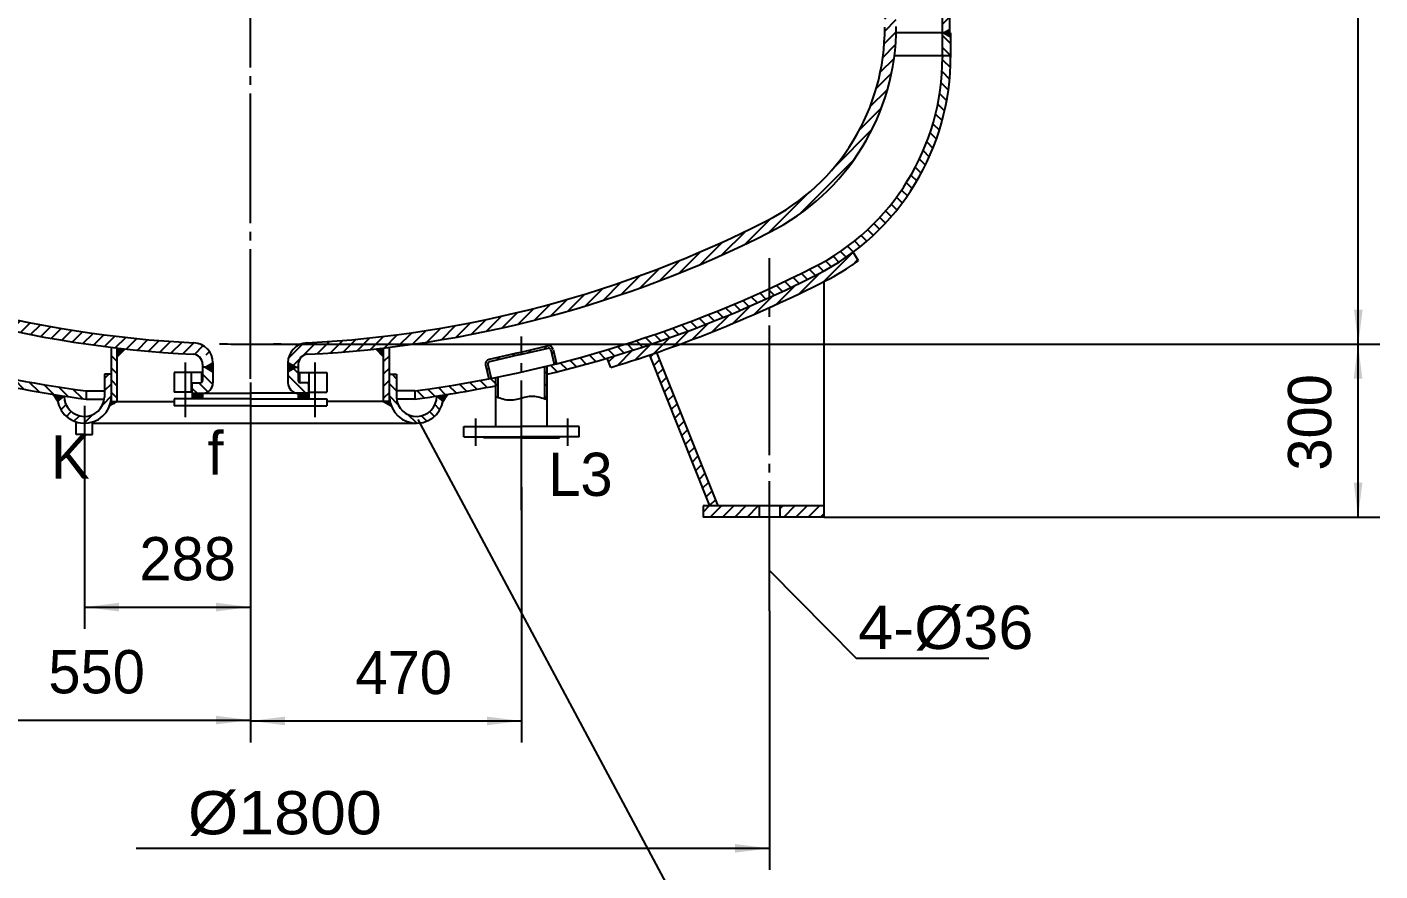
# Model space of a CAD drawing. Extents: x -33 to 593, y -246 to 621.
# Drawn here: x 115.2 to 271.6, y 164.3 to 261.8 of the extents above; entities that cross this region are included whole.
import ezdxf

# ---------------------------------------------------------------- set-up
doc = ezdxf.new("R2010")
doc.units = 0
doc.linetypes.add('DASHDOT', pattern=[18, 15, -1, 1, -1])
doc.linetypes.add('DASHED', pattern=[4, 3, -1])
doc.layers.get('0').update_dxf_attribs({"linetype": 'CONTINUOUS'})
for name, color, linetype in [('1', 7, 'CONTINUOUS'), ('2', 8, 'DASHDOT'), ('3', 2, 'DASHED')]:
    doc.layers.add(name, color=color, linetype=linetype)
doc.styles.get("Standard").update_dxf_attribs({"font": 'isocp.shx', "width": 0.707, "bigfont": 'hztxt.shx'})
doc.styles.add('STYLE1', font='cadt_en.shx', dxfattribs={"width": 0.971372, "bigfont": 'cadt_hz.shx'})
doc.styles.add('STYLE6', font='cadt_en.shx', dxfattribs={"width": 1.090268, "bigfont": 'cadt_hz.shx'})
doc.styles.add('STYLE7', font='cadt_en.shx', dxfattribs={"width": 1.115351, "bigfont": 'cadt_hz.shx'})
doc.dimstyles.get("Standard").update_dxf_attribs({"dimtxt": 3.5, "dimasz": 4, "dimexe": 2, "dimexo": 0, "dimgap": 1, "dimtad": 1, "dimtoh": 1, "dimdec": 4, "dimzin": 0, "dimtxsty": 'STANDARD', "dimcen": 0, "dimazin": 3, "dimtfac": 1, "dimtdec": 4, "dimtmove": 0, "dimatfit": 3, "dimtolj": 1, "dimtzin": 0})

# ---------------------------------------------------------------- blocks, each defined once
blk = doc.blocks.new('*U64')
for p, q in [((118.3, 219.35), (118.33, 219.38)), ((118.32, 219.38), (118.96, 218.74)), ((118.36, 219.26), (118.45, 219.36)), ((118.41, 219.18), (118.58, 219.34)), ((118.46, 219.1), (118.89, 218.68)), ((118.47, 219.09), (118.7, 219.32)), ((118.49, 219.35), (119.04, 218.8)), ((118.52, 219), (118.82, 219.3)), ((118.58, 218.92), (118.94, 219.28)), ((118.63, 218.83), (119.07, 219.26)), ((118.66, 219.33), (119.12, 218.86)), ((118.69, 218.74), (119.19, 219.25)), ((118.74, 218.66), (119.31, 219.23)), ((118.83, 219.3), (119.2, 218.92)), ((118.96, 218.74), (119.43, 219.21)), ((118.99, 219.27), (119.28, 218.99)), ((119.16, 219.25), (119.36, 219.05)), ((119.33, 219.22), (119.44, 219.11)), ((119.49, 219.2), (119.52, 219.17)), ((118.7, 218.72), (118.81, 218.61, 1))]:
    blk.add_line(p, q)
blk = doc.blocks.new('*U74')
for p, q in [((134.94, 219.52), (134.32, 218.9)), ((134.8, 219.52), (134.32, 219.04)), ((134.66, 219.52), (134.32, 219.19)), ((134.52, 219.52), (134.32, 219.33)), ((134.37, 219.52), (134.32, 219.47)), ((134.96, 218.85), (134.32, 219.49)), ((134.82, 218.85), (134.32, 219.35)), ((134.68, 218.85), (134.32, 219.2)), ((134.54, 218.85), (134.32, 219.06)), ((135.08, 219.52), (134.42, 218.85)), ((135.1, 218.85), (134.44, 219.52)), ((135.22, 219.52), (134.56, 218.85)), ((135.24, 218.85), (134.58, 219.52)), ((135.36, 219.52), (134.7, 218.85)), ((135.39, 218.85), (134.72, 219.52)), ((135.51, 219.52), (134.84, 218.85)), ((135.53, 218.85), (134.86, 219.52)), ((134.98, 218.85), (135.53, 219.4)), ((135.53, 218.99), (135, 219.52)), ((135.12, 218.85), (135.53, 219.25)), ((135.53, 219.14), (135.14, 219.52)), ((135.53, 219.11), (135.26, 218.85)), ((135.53, 219.28), (135.29, 219.52)), ((135.53, 218.97), (135.41, 218.85, 1)), ((135.53, 219.42), (135.43, 219.52)), ((134.4, 218.85), (134.32, 218.92))]:
    blk.add_line(p, q)
blk = doc.blocks.new('*U75')
for p, q in [((135.84, 222.53), (135.92, 222.46)), ((135.85, 222.5), (135.95, 222.6)), ((135.93, 222.59), (136.25, 222.26)), ((135.94, 222.44), (136.28, 222.79)), ((136.02, 222.64), (136.59, 222.07)), ((136.03, 222.39), (136.62, 222.98)), ((136.11, 222.69), (136.73, 222.07)), ((136.12, 222.34), (136.73, 222.95)), ((136.2, 222.74), (136.73, 222.22)), ((136.21, 222.29), (136.73, 222.81)), ((136.29, 222.79), (136.73, 222.36)), ((136.3, 222.24), (136.73, 222.66)), ((136.38, 222.84), (136.73, 222.5)), ((136.39, 222.19), (136.73, 222.52)), ((136.47, 222.9), (136.73, 222.64)), ((136.48, 222.13), (136.73, 222.38)), ((136.56, 222.95), (136.73, 222.78)), ((136.57, 222.08), (136.73, 222.24)), ((136.65, 223), (136.73, 222.92)), ((136.66, 222.03), (136.73, 222.1, 1))]:
    blk.add_line(p, q)
blk = doc.blocks.new('*U76')
for p, q in [((135.1, 220.72), (136.14, 219.69)), ((135.52, 221.71), (136.71, 220.53)), ((136.57, 222.08), (136.73, 221.93, 1)), ((134.32, 220.08), (134.89, 219.52))]:
    blk.add_line(p, q)
blk = doc.blocks.new('*U77')
for p, q in [((146.59, 219.42), (146.69, 219.52, 1)), ((146.59, 219.28), (146.83, 219.52)), ((146.59, 219.14), (146.97, 219.52)), ((146.59, 218.99), (147.11, 219.52)), ((146.59, 218.85), (147.26, 219.52)), ((147.14, 218.85), (146.59, 219.4)), ((146.99, 218.85), (146.59, 219.25)), ((146.59, 219.11), (146.85, 218.85)), ((146.59, 218.97), (146.71, 218.85)), ((146.61, 219.52), (147.28, 218.85)), ((146.73, 218.85), (147.4, 219.52)), ((146.75, 219.52), (147.42, 218.85)), ((146.87, 218.85), (147.54, 219.52)), ((146.89, 219.52), (147.56, 218.85)), ((147.01, 218.85), (147.68, 219.52)), ((147.03, 219.52), (147.7, 218.85)), ((147.16, 218.85), (147.79, 219.49)), ((147.18, 219.52), (147.79, 218.9)), ((147.3, 218.85), (147.79, 219.35)), ((147.32, 219.52), (147.79, 219.04)), ((147.44, 218.85), (147.79, 219.2)), ((147.46, 219.52), (147.79, 219.19)), ((147.58, 218.85), (147.79, 219.06)), ((147.6, 219.52), (147.79, 219.33)), ((147.74, 219.52), (147.79, 219.47)), ((147.72, 218.85), (147.79, 218.92))]:
    blk.add_line(p, q)
blk = doc.blocks.new('*U78')
for p, q in [((146.05, 222.37), (146.59, 221.82)), ((145.39, 221.61), (147.48, 219.52, 1)), ((147.7, 220.72), (147.79, 220.62))]:
    blk.add_line(p, q)
blk = doc.blocks.new('*U79')
for p, q in [((145.47, 223), (145.39, 222.92)), ((145.56, 222.95), (145.39, 222.78)), ((146, 222.34), (145.39, 222.95)), ((145.65, 222.9), (145.39, 222.64)), ((145.74, 222.84), (145.39, 222.5)), ((145.91, 222.29), (145.39, 222.81)), ((145.83, 222.79), (145.39, 222.36)), ((145.92, 222.74), (145.39, 222.22)), ((146.01, 222.69), (145.39, 222.07)), ((145.82, 222.24), (145.39, 222.66)), ((145.73, 222.19), (145.39, 222.52)), ((145.64, 222.13), (145.39, 222.38)), ((145.55, 222.08), (145.39, 222.24)), ((145.46, 222.03), (145.39, 222.1)), ((146.09, 222.39), (145.5, 222.98)), ((146.1, 222.64), (145.53, 222.07)), ((146.18, 222.44), (145.83, 222.79)), ((146.19, 222.59), (145.86, 222.26)), ((146.27, 222.5), (146.17, 222.6)), ((146.28, 222.53), (146.2, 222.46, 1))]:
    blk.add_line(p, q)
blk = doc.blocks.new('*U80')
for p, q in [((124.19, 221.23), (124.67, 221.71)), ((124.19, 219.82), (124.99, 220.62)), ((123.98, 218.19), (124.99, 219.21)), ((119.15, 217.6), (119.74, 218.2)), ((119.78, 216.83), (120.35, 217.39)), ((120.65, 216.28), (121.28, 216.91)), ((121.83, 216.04), (122.84, 217.06, 1))]:
    blk.add_line(p, q)
blk = doc.blocks.new('*U81')
for p, q in [((124.99, 223.84), (125.66, 223.17)), ((124.99, 222.42), (125.66, 221.76)), ((124.99, 221.01), (125.66, 220.34)), ((124.99, 219.6), (125.66, 218.93, 1))]:
    blk.add_line(p, q)
blk = doc.blocks.new('*U82')
for p, q in [((124.8, 218.09), (124.82, 218.07)), ((124.84, 218.21), (125.19, 218.55)), ((124.84, 218.19), (124.91, 218.12)), ((125, 218.17), (124.87, 218.3)), ((124.88, 218.1), (125.33, 218.55)), ((124.9, 218.41), (125.04, 218.55)), ((125.09, 218.22), (124.9, 218.41)), ((125.18, 218.28), (124.93, 218.53)), ((124.94, 218.59), (124.99, 218.64)), ((124.95, 218.65), (124.99, 218.61)), ((124.97, 218.76), (124.99, 218.78)), ((124.97, 218.77), (124.99, 218.75)), ((124.98, 218.92), (124.99, 218.92)), ((124.98, 218.9), (124.99, 218.89)), ((125.05, 218.55), (125.27, 218.33)), ((125.19, 218.55), (125.36, 218.38)), ((125.21, 218.29), (125.47, 218.55)), ((125.33, 218.55), (125.45, 218.43)), ((125.47, 218.55), (125.54, 218.48)), ((125.54, 218.48), (125.61, 218.55, 1)), ((125.61, 218.55), (125.63, 218.53))]:
    blk.add_line(p, q)
blk = doc.blocks.new('*U83')
for p, q in [((162.62, 219.2), (162.6, 219.17)), ((162.79, 219.22), (162.67, 219.11)), ((163.16, 218.74), (162.68, 219.21)), ((162.96, 219.25), (162.75, 219.05)), ((163.38, 218.66), (162.81, 219.23)), ((163.12, 219.27), (162.83, 218.99)), ((163.29, 219.3), (162.91, 218.92)), ((163.43, 218.74), (162.93, 219.25)), ((163.46, 219.33), (162.99, 218.86)), ((163.49, 218.83), (163.05, 219.26)), ((163.62, 219.35), (163.07, 218.8)), ((163.79, 219.38), (163.15, 218.74)), ((163.54, 218.92), (163.17, 219.28)), ((163.66, 219.1), (163.23, 218.68)), ((163.59, 219), (163.3, 219.3)), ((163.65, 219.09), (163.42, 219.32)), ((163.7, 219.18), (163.54, 219.34)), ((163.76, 219.26), (163.66, 219.36)), ((163.81, 219.35), (163.79, 219.38, 1)), ((163.42, 218.72), (163.31, 218.61))]:
    blk.add_line(p, q)
blk = doc.blocks.new('*U84')
for p, q in [((157.92, 219.82), (157.12, 220.62)), ((157.92, 221.23), (157.45, 221.71)), ((158.14, 218.19), (157.12, 219.21)), ((162.33, 216.83), (161.77, 217.39)), ((162.97, 217.6), (162.38, 218.2, 1)), ((160.29, 216.04), (159.27, 217.06)), ((161.46, 216.28), (160.83, 216.91))]:
    blk.add_line(p, q)
blk = doc.blocks.new('*U85')
for p, q in [((157.12, 223.84), (156.46, 223.17, 1)), ((157.12, 222.42), (156.46, 221.76)), ((157.12, 221.01), (156.46, 220.34)), ((157.12, 219.6), (156.46, 218.93))]:
    blk.add_line(p, q)
blk = doc.blocks.new('*U86')
for p, q in [((156.5, 218.55), (156.49, 218.53)), ((156.57, 218.48), (156.51, 218.55)), ((156.65, 218.55), (156.58, 218.48)), ((156.91, 218.29), (156.65, 218.55)), ((156.79, 218.55), (156.67, 218.43)), ((156.93, 218.55), (156.76, 218.38)), ((157.24, 218.1), (156.79, 218.55)), ((157.07, 218.55), (156.85, 218.33)), ((157.27, 218.21), (156.93, 218.55)), ((156.94, 218.28), (157.19, 218.53)), ((157.03, 218.22), (157.22, 218.41)), ((157.22, 218.41), (157.07, 218.55)), ((157.11, 218.17), (157.25, 218.3)), ((157.13, 218.92), (157.12, 218.92)), ((157.13, 218.9), (157.12, 218.89)), ((157.15, 218.76), (157.12, 218.78)), ((157.15, 218.77), (157.12, 218.75)), ((157.17, 218.65), (157.12, 218.61)), ((157.18, 218.59), (157.12, 218.64)), ((157.28, 218.19), (157.2, 218.12)), ((157.32, 218.09), (157.29, 218.07, 1))]:
    blk.add_line(p, q)
blk = doc.blocks.new('*U88')
for p, q in [((221.19, 261.18), (221.19, 261.18, 1)), ((221.22, 261.17), (221.28, 261.24)), ((221.28, 261.24), (221.53, 260.99)), ((221.31, 261.12), (221.62, 261.43)), ((221.37, 261.29), (221.86, 260.8)), ((221.4, 261.07), (221.86, 261.53)), ((221.46, 261.34), (221.99, 260.81)), ((221.49, 261.02), (221.86, 261.39)), ((221.55, 261.39), (221.99, 260.95)), ((221.58, 260.96), (221.86, 261.25)), ((221.64, 261.44), (221.86, 261.23)), ((221.67, 260.91), (221.94, 261.18)), ((221.73, 261.5), (221.86, 261.37)), ((221.82, 261.55), (221.86, 261.51)), ((221.9, 261.18), (221.99, 261.09)), ((221.76, 260.86), (221.99, 261.1)), ((221.84, 260.81), (221.99, 260.95)), ((221.93, 260.76), (221.99, 260.81))]:
    blk.add_line(p, q)
blk = doc.blocks.new('*U89')
for p, q in [((169.43, 219.14), (169.55, 219.09, 1)), ((169.55, 219.09), (169.71, 219.03)), ((169.71, 219.03), (169.88, 218.98)), ((169.88, 218.98), (170.07, 218.92)), ((172.21, 218.91), (172.39, 218.96)), ((172.39, 218.96), (172.57, 219.01)), ((172.57, 219.01), (172.75, 219.05)), ((172.75, 219.05), (172.93, 219.09)), ((172.93, 219.09), (173.12, 219.13)), ((173.12, 219.13), (173.3, 219.16)), ((173.3, 219.16), (173.49, 219.17)), ((173.49, 219.17), (173.69, 219.18)), ((173.69, 219.18), (173.89, 219.17)), ((173.89, 219.17), (174.1, 219.14)), ((174.1, 219.14), (174.31, 219.1)), ((174.31, 219.1), (174.51, 219.05)), ((174.51, 219.05), (174.71, 219)), ((174.71, 219), (174.9, 218.94)), ((170.07, 218.92), (170.27, 218.86)), ((170.27, 218.86), (170.47, 218.81)), ((170.47, 218.81), (170.68, 218.77)), ((170.68, 218.77), (170.89, 218.75)), ((170.89, 218.75), (171.09, 218.74)), ((171.09, 218.74), (171.29, 218.74)), ((171.29, 218.74), (171.48, 218.76)), ((171.48, 218.76), (171.67, 218.79)), ((171.67, 218.79), (171.85, 218.82)), ((171.85, 218.82), (172.03, 218.86)), ((172.03, 218.86), (172.21, 218.91)), ((174.9, 218.94), (175.08, 218.88)), ((175.08, 218.88), (175.23, 218.83)), ((175.23, 218.83), (175.36, 218.78))]:
    blk.add_line(p, q)
blk = doc.blocks.new('*D90')
for p, q in [((121.86, 209.91), (121.86, 192.29)), ((141.06, 208.85), (141.06, 192.29)), ((121.86, 194.79), (141.06, 194.79))]:
    blk.add_line(p, q)
for points in [[(121.86, 194.79), (125.86, 195.29), (125.86, 194.29)], [(141.06, 194.79), (137.06, 194.29), (137.06, 195.29)]]:
    blk.add_solid(points)
at = {"style": 'STYLE1'}
blk.add_text('288', height=5, dxfattribs=at).set_placement((128.22, 197.89))
blk = doc.blocks.new('*D91')
for p, q in [((141.06, 208.85), (141.06, 179.23)), ((104.39, 179.23), (104.39, 202.28, 1)), ((104.39, 181.73), (141.06, 181.73))]:
    blk.add_line(p, q)
for points in [[(104.39, 181.73), (108.39, 182.23), (108.39, 181.23)], [(141.06, 181.73), (137.06, 181.23), (137.06, 182.23)]]:
    blk.add_solid(points)
at = {"style": 'STYLE1'}
blk.add_text('550', height=5, dxfattribs=at).set_placement((117.7, 184.82))
blk = doc.blocks.new('*D92')
for p, q in [((141.06, 208.76), (141.06, 179.13)), ((172.39, 208.67), (172.39, 179.13)), ((141.06, 181.63), (172.39, 181.63))]:
    blk.add_line(p, q)
for points in [[(141.06, 181.63), (145.06, 182.13), (145.06, 181.13)], [(172.39, 181.63), (168.39, 181.13), (168.39, 182.13)]]:
    blk.add_solid(points)
at = {"style": 'STYLE1'}
blk.add_text('470', height=5, dxfattribs=at).set_placement((153.2, 184.73))
blk = doc.blocks.new('*D93')
for p, q in [((201.06, 194.35), (201.06, 164.4)), ((201.06, 166.9), (127.85, 166.9))]:
    blk.add_line(p, q)
blk.add_solid([(201.06, 166.9), (197.06, 166.4), (197.06, 167.4)])
at = {"insert": (133.85, 168.33), "char_height": 5, "attachment_point": 7, "style": 'STYLE7'}
blk.add_mtext('%%c1800', dxfattribs=at)
blk = doc.blocks.new('*U94')
for p, q in [((221.06, 260.89), (221.99, 259.96)), ((221.06, 259.48), (221.99, 258.55)), ((221.06, 258.07), (221.97, 257.16)), ((221.01, 256.7), (221.88, 255.83)), ((220.9, 255.4), (221.74, 254.56)), ((220.73, 254.15), (221.54, 253.34)), ((220.52, 252.95), (221.31, 252.16)), ((219.96, 250.68), (220.71, 249.93)), ((220.26, 251.79), (221.03, 251.03)), ((219.62, 249.61), (220.35, 248.87)), ((218.83, 247.56), (219.54, 246.85)), ((219.24, 248.57), (219.96, 247.85)), ((217.92, 245.65), (218.61, 244.96)), ((218.39, 246.59), (219.09, 245.89)), ((217.42, 244.74), (218.1, 244.06)), ((216.32, 243), (217, 242.33)), ((216.88, 243.86), (217.56, 243.18)), ((215.12, 241.37), (215.79, 240.71)), ((215.74, 242.17), (216.4, 241.51)), ((213.82, 239.85), (214.48, 239.19)), ((214.48, 240.6), (215.14, 239.94)), ((211.66, 237.77), (212.32, 237.11)), ((212.4, 238.44), (213.06, 237.78)), ((213.12, 239.13), (213.78, 238.47)), ((210.09, 236.51), (210.76, 235.84)), ((210.89, 237.12), (211.55, 236.46)), ((207.53, 234.82), (208.22, 234.14)), ((208.41, 235.36), (209.09, 234.68)), ((209.27, 235.92), (209.94, 235.25)), ((204.75, 233.37), (205.44, 232.67)), ((205.69, 233.84), (206.38, 233.14)), ((206.62, 234.32), (207.31, 233.63)), ((200.91, 231.55), (201.61, 230.84)), ((201.88, 231.99), (202.58, 231.29)), ((202.84, 232.44), (203.54, 231.74)), ((203.8, 232.9), (204.49, 232.21)), ((197.97, 230.24), (198.68, 229.53)), ((198.96, 230.67), (199.66, 229.96)), ((199.94, 231.11), (200.64, 230.4)), ((193.97, 228.59), (194.68, 227.87)), ((194.98, 228.99), (195.69, 228.28)), ((195.98, 229.4), (196.69, 228.69)), ((196.98, 229.82), (197.69, 229.11)), ((189.86, 227.04), (190.59, 226.31)), ((190.9, 227.42), (191.62, 226.69)), ((191.93, 227.8), (192.65, 227.08)), ((192.95, 228.19), (193.67, 227.47)), ((184.58, 225.25), (185.32, 224.51)), ((185.65, 225.6), (186.39, 224.86)), ((186.71, 225.95), (187.45, 225.21)), ((187.77, 226.3), (188.5, 225.57)), ((188.82, 226.67), (189.55, 225.94)), ((180.22, 223.95), (180.98, 223.19)), ((181.32, 224.26), (182.08, 223.51)), ((182.41, 224.58), (183.16, 223.84)), ((183.5, 224.91), (184.24, 224.17)), ((175.75, 222.76), (176.52, 221.99)), ((176.88, 223.05), (177.65, 222.28)), ((178, 223.34), (178.77, 222.58)), ((179.12, 223.64), (179.88, 222.88)), ((175.36, 221.74), (175.39, 221.71, 1))]:
    blk.add_line(p, q)
blk = doc.blocks.new('*U95')
for p, q in [((207.29, 232.39), (210.68, 235.78)), ((210.65, 234.34), (211.28, 234.97, 1)), ((204.5, 231.02), (206.88, 233.39)), ((201.84, 229.77), (204.07, 232)), ((199.28, 228.63), (201.4, 230.74)), ((194.44, 226.61), (196.39, 228.56)), ((196.82, 227.58), (198.84, 229.6)), ((192.13, 225.72), (194.02, 227.61)), ((187.7, 224.11), (189.5, 225.92)), ((189.88, 224.89), (191.73, 226.73)), ((182.47, 223.13), (183.18, 223.84)), ((183.48, 222.73), (185.24, 224.48)), ((185.56, 223.4), (187.34, 225.17))]:
    blk.add_line(p, q)
blk = doc.blocks.new('*U96')
for p, q in [((166.03, 219.75), (165.23, 220.56)), ((167.23, 219.97), (166.43, 220.77)), ((167.62, 220.99), (168.42, 220.19)), ((168.81, 221.22), (169.43, 220.6)), ((160.32, 219.81), (161.15, 218.98, 1)), ((162.38, 219.16), (161.56, 219.99)), ((163.61, 219.35), (162.79, 220.17)), ((164.83, 219.55), (164.01, 220.36))]:
    blk.add_line(p, q)
blk = doc.blocks.new('*U97')
for p, q in [((109.59, 221.04), (108.35, 222.28)), ((107.75, 221.46), (107.36, 221.86, 1)), ((111.39, 220.65), (110.18, 221.87)), ((113.17, 220.29), (111.97, 221.49)), ((114.91, 219.96), (113.74, 221.13)), ((116.63, 219.66), (115.48, 220.81)), ((118.32, 219.38), (117.19, 220.51)), ((119.99, 219.12), (118.88, 220.24)), ((121.64, 218.89), (120.54, 219.99))]:
    blk.add_line(p, q)
blk = doc.blocks.new('*U98')
for p, q in [((169.43, 220.6), (169.69, 220.34)), ((175.09, 222.01), (175.36, 221.74)), ((175.09, 220.59), (175.36, 220.33)), ((169.43, 219.19), (169.51, 219.1, 1)), ((175.09, 219.18), (175.36, 218.91))]:
    blk.add_line(p, q)
blk = doc.blocks.new('*U99')
for p, q in [((187.27, 223.69), (187.7, 224.11)), ((187.67, 222.68), (188.39, 223.4)), ((188.08, 221.67), (188.8, 222.39)), ((188.48, 220.66), (189.2, 221.37)), ((188.89, 219.65), (189.6, 220.36)), ((189.29, 218.64), (190.01, 219.35)), ((189.69, 217.62), (190.41, 218.34)), ((190.1, 216.61), (190.81, 217.33)), ((190.5, 215.6), (191.22, 216.32)), ((190.9, 214.59), (191.62, 215.31)), ((191.31, 213.58), (192.02, 214.3)), ((191.71, 212.57), (192.43, 213.29)), ((192.11, 211.56), (192.83, 212.28)), ((192.52, 210.55), (193.23, 211.27)), ((192.92, 209.54), (193.64, 210.26)), ((193.32, 208.53), (194.04, 209.25)), ((193.73, 207.52), (194.45, 208.24)), ((194.14, 206.52), (194.85, 207.22, 1))]:
    blk.add_line(p, q)
blk = doc.blocks.new('*U100')
for p, q in [((193.39, 205.77), (194.14, 206.52)), ((194.22, 205.19), (195.56, 206.52)), ((195.64, 205.19), (196.97, 206.52)), ((197.05, 205.19), (198.38, 206.52)), ((198.47, 205.19), (199.8, 206.52)), ((202.26, 206.15), (202.63, 206.52)), ((202.71, 205.19), (204.04, 206.52)), ((204.12, 205.19), (205.46, 206.52)), ((205.54, 205.19), (206.87, 206.52)), ((206.95, 205.19), (207.39, 205.63, 1))]:
    blk.add_line(p, q)
blk = doc.blocks.new('*D101')
for p, q in [((141.06, 225.19), (271.6, 225.19)), ((269.1, 205.19), (269.1, 225.19)), ((207.39, 205.19), (271.6, 205.19))]:
    blk.add_line(p, q)
for points in [[(269.1, 225.19), (269.6, 221.19), (268.6, 221.19)], [(269.1, 205.19), (268.6, 209.19), (269.6, 209.19)]]:
    blk.add_solid(points)
at = {"style": 'STYLE1'}
blk.add_text('300', height=5, rotation=90, dxfattribs=at).set_placement((266, 210.57))
blk = doc.blocks.new('*D102')
for p, q in [((171.06, 460.72), (271.63, 460.72)), ((269.13, 225.19), (269.13, 460.72)), ((141.06, 225.19), (271.63, 225.19))]:
    blk.add_line(p, q)
for points in [[(269.13, 460.72), (269.63, 456.72), (268.63, 456.72)], [(269.13, 225.19), (268.63, 229.19), (269.63, 229.19)]]:
    blk.add_solid(points)
at = {"style": 'STYLE1'}
blk.add_text('3533', height=5, rotation=90, dxfattribs=at).set_placement((266.04, 337.97))
blk = doc.blocks.new('*U110')
for p, q in [((71.1, 246.8), (72.01, 247.71, 1)), ((71.69, 245.98), (72.6, 246.88)), ((72.31, 245.18), (73.21, 246.08)), ((72.95, 244.41), (73.85, 245.31)), ((73.63, 243.67), (74.53, 244.57)), ((74.33, 242.95), (75.23, 243.86)), ((75.05, 242.26), (75.96, 243.17)), ((75.8, 241.6), (76.71, 242.51)), ((76.58, 240.97), (77.5, 241.89)), ((77.39, 240.36), (78.32, 241.29)), ((78.22, 239.78), (79.16, 240.72)), ((79.08, 239.22), (80.04, 240.18)), ((79.97, 238.7), (80.94, 239.67)), ((80.89, 238.2), (81.88, 239.19)), ((81.83, 237.73), (82.82, 238.72)), ((82.78, 237.27), (83.78, 238.26)), ((83.73, 236.81), (84.73, 237.81)), ((84.7, 236.35), (85.7, 237.36)), ((85.66, 235.91), (86.67, 236.91)), ((86.64, 235.47), (87.64, 236.47)), ((87.62, 235.03), (88.63, 236.04)), ((88.6, 234.61), (89.62, 235.62)), ((89.6, 234.19), (90.62, 235.2)), ((90.6, 233.77), (91.62, 234.79)), ((91.61, 233.37), (92.63, 234.39)), ((92.62, 232.96), (93.65, 233.99)), ((93.64, 232.57), (94.67, 233.6)), ((94.67, 232.19), (95.7, 233.22)), ((95.7, 231.81), (96.74, 232.85)), ((96.75, 231.43), (97.79, 232.48)), ((97.8, 231.07), (98.84, 232.12)), ((98.85, 230.71), (99.9, 231.76)), ((99.92, 230.36), (100.97, 231.42)), ((100.99, 230.02), (102.05, 231.08)), ((102.07, 229.68), (103.13, 230.75)), ((103.15, 229.36), (104.23, 230.43)), ((104.25, 229.04), (105.33, 230.11)), ((105.35, 228.73), (106.43, 229.81)), ((106.46, 228.42), (107.55, 229.51)), ((107.58, 228.13), (108.67, 229.22)), ((108.71, 227.84), (109.81, 228.94)), ((109.84, 227.56), (110.95, 228.67)), ((110.99, 227.29), (112.1, 228.4)), ((112.14, 227.03), (113.26, 228.15)), ((113.3, 226.78), (114.43, 227.9)), ((114.47, 226.53), (115.6, 227.66)), ((115.65, 226.3), (116.79, 227.44)), ((116.84, 226.07), (117.99, 227.22)), ((118.04, 225.86), (119.19, 227.01)), ((119.25, 225.65), (120.41, 226.81)), ((120.47, 225.45), (121.63, 226.62)), ((121.69, 225.27), (122.87, 226.44)), ((122.93, 225.09), (124.12, 226.28)), ((124.18, 224.93), (125.37, 226.12)), ((125.44, 224.77), (126.64, 225.97)), ((126.71, 224.63), (127.92, 225.84)), ((127.99, 224.5), (129.21, 225.72)), ((129.29, 224.38), (130.52, 225.61)), ((130.59, 224.27), (131.83, 225.51)), ((131.91, 224.17), (133.16, 225.42)), ((133.24, 224.08), (134.5, 225.35)), ((134.58, 224.01), (135.59, 225.02)), ((135.93, 223.95), (136.32, 224.34))]:
    blk.add_line(p, q)
blk = doc.blocks.new('*U111')
for p, q in [((125.66, 224.71), (125.69, 224.74)), ((125.66, 224.42), (125.95, 224.71)), ((125.66, 224.14), (126.2, 224.69)), ((125.66, 223.86), (126.46, 224.66)), ((125.66, 224.61), (126.1, 224.17)), ((125.66, 224.33), (125.96, 224.03)), ((125.66, 224.05), (125.82, 223.89)), ((125.66, 223.77), (125.68, 223.74, 1)), ((125.83, 224.73), (126.24, 224.31)), ((126.15, 224.69), (126.39, 224.45)), ((126.46, 224.66), (126.53, 224.59))]:
    blk.add_line(p, q)
blk = doc.blocks.new('*U112')
for p, q in [((155.56, 224.63), (155.58, 224.65)), ((155.6, 224.65), (156.46, 223.8, 1)), ((155.7, 224.48), (155.9, 224.68)), ((155.84, 224.34), (156.22, 224.72)), ((155.86, 224.68), (156.46, 224.08)), ((155.98, 224.2), (156.46, 224.68)), ((156.46, 224.36), (156.11, 224.71)), ((156.12, 224.06), (156.46, 224.4)), ((156.26, 223.92), (156.46, 224.11)), ((156.37, 224.74), (156.46, 224.64)), ((156.41, 223.78), (156.46, 223.83))]:
    blk.add_line(p, q)
blk = doc.blocks.new('*U113')
for p, q in [((214.39, 264.22), (214.97, 264.8)), ((214.39, 262.81), (215.72, 264.14)), ((214.33, 259.92), (215.72, 261.31)), ((214.39, 261.39), (215.72, 262.73)), ((214.16, 258.34), (215.64, 259.82)), ((213.87, 256.64), (215.47, 258.23)), ((213.41, 254.76), (215.17, 256.52)), ((212.68, 252.62), (214.71, 254.64)), ((211.49, 250.01), (214.01, 252.53)), ((208.6, 245.7), (212.92, 250.03)), ((204.5, 240.19), (210.8, 246.49)), ((200.96, 238.07), (205.43, 242.54)), ((198.2, 236.72), (201.13, 239.65)), ((195.57, 235.51), (198.31, 238.25)), ((193.07, 234.42), (195.66, 237.01)), ((188.34, 232.52), (190.7, 234.87)), ((190.66, 233.43), (193.12, 235.89)), ((183.93, 230.94), (186.1, 233.11)), ((186.1, 231.69), (188.36, 233.95)), ((179.76, 229.6), (181.79, 231.63)), ((181.82, 230.24), (183.92, 232.34)), ((175.8, 228.46), (177.71, 230.38)), ((177.76, 229), (179.73, 230.98)), ((168.36, 226.68), (170.1, 228.42)), ((170.16, 227.07), (171.94, 228.85)), ((172, 227.5), (173.82, 229.32)), ((173.88, 227.96), (175.75, 229.82)), ((161.45, 225.42), (163.05, 227.03)), ((163.13, 225.69), (164.77, 227.33)), ((164.85, 225.99), (166.51, 227.66)), ((166.59, 226.32), (168.29, 228.02)), ((145.46, 223.58), (147.16, 225.28, 1)), ((147.17, 223.88), (148.7, 225.41)), ((148.79, 224.08), (150.21, 225.5)), ((150.3, 224.18), (151.74, 225.62)), ((151.83, 224.29), (153.29, 225.75)), ((153.38, 224.43), (154.86, 225.91)), ((154.95, 224.58), (156.45, 226.09)), ((156.54, 224.76), (158.07, 226.29)), ((158.15, 224.96), (159.7, 226.51)), ((159.79, 225.18), (161.37, 226.76)), ((145.81, 222.52), (146.74, 223.44))]:
    blk.add_line(p, q)
blk = doc.blocks.new('*U114')
for p, q in [((169.49, 223.35), (169.85, 223.7)), ((171.33, 223.77), (171.69, 224.13)), ((173.17, 224.2), (173.53, 224.55)), ((175.01, 224.62), (175.37, 224.98)), ((175.89, 224.08), (176.11, 224.3)), ((168.38, 222.23), (168.6, 222.45)), ((176.15, 222.93), (176.37, 223.16, 1)), ((168.77, 221.21), (168.86, 221.3))]:
    blk.add_line(p, q)
blk = doc.blocks.new('*U115')
for p, q in [((221.06, 407.85), (221.19, 407.98)), ((221.06, 406.43), (221.86, 407.23)), ((221.06, 405.02), (221.86, 405.82)), ((221.06, 403.6), (221.86, 404.4)), ((221.06, 402.19), (221.86, 402.99)), ((221.06, 400.78), (221.86, 401.58)), ((221.06, 399.36), (221.86, 400.16)), ((221.06, 397.95), (221.86, 398.75)), ((221.06, 396.53), (221.86, 397.33)), ((221.06, 395.12), (221.86, 395.92)), ((221.06, 393.71), (221.86, 394.51)), ((221.06, 392.29), (221.86, 393.09)), ((221.06, 390.88), (221.86, 391.68)), ((221.06, 389.46), (221.86, 390.26)), ((221.06, 388.05), (221.86, 388.85)), ((221.06, 386.63), (221.86, 387.43)), ((221.06, 385.22), (221.86, 386.02)), ((221.06, 383.81), (221.86, 384.61)), ((221.06, 382.39), (221.86, 383.19)), ((221.06, 380.98), (221.86, 381.78)), ((221.06, 379.56), (221.86, 380.36)), ((221.06, 378.15), (221.86, 378.95)), ((221.06, 376.73), (221.86, 377.53)), ((221.06, 375.32), (221.86, 376.12)), ((221.06, 373.91), (221.86, 374.71)), ((221.06, 372.49), (221.86, 373.29)), ((221.06, 371.08), (221.86, 371.88)), ((221.06, 369.66), (221.86, 370.46)), ((221.06, 368.25), (221.86, 369.05)), ((221.06, 366.83), (221.86, 367.63)), ((221.06, 365.42), (221.86, 366.22)), ((221.06, 364.01), (221.86, 364.81)), ((221.06, 362.59), (221.86, 363.39)), ((221.06, 361.18), (221.86, 361.98)), ((221.06, 359.76), (221.86, 360.56)), ((221.06, 358.35), (221.86, 359.15)), ((221.06, 356.94), (221.86, 357.74)), ((221.06, 355.52), (221.86, 356.32)), ((221.06, 354.11), (221.86, 354.91)), ((221.06, 352.69), (221.86, 353.49)), ((221.06, 351.28), (221.86, 352.08)), ((221.06, 349.86), (221.86, 350.66)), ((221.06, 348.45), (221.86, 349.25)), ((221.06, 347.04), (221.86, 347.84)), ((221.06, 345.62), (221.86, 346.42)), ((221.06, 344.21), (221.86, 345.01)), ((221.06, 342.79), (221.86, 343.59)), ((221.06, 341.38), (221.86, 342.18)), ((221.06, 339.96), (221.86, 340.76)), ((221.06, 338.55), (221.86, 339.35)), ((221.06, 337.14), (221.86, 337.94)), ((221.06, 335.72), (221.86, 336.52)), ((221.06, 334.31), (221.86, 335.11)), ((221.06, 332.89), (221.86, 333.69)), ((221.06, 331.48), (221.86, 332.28)), ((221.06, 330.07), (221.86, 330.87)), ((221.06, 328.65), (221.86, 329.45)), ((221.06, 327.24), (221.86, 328.04)), ((221.06, 325.82), (221.86, 326.62)), ((221.06, 324.41), (221.86, 325.21)), ((221.06, 322.99), (221.86, 323.79)), ((221.06, 321.58), (221.86, 322.38)), ((221.06, 320.17), (221.86, 320.97)), ((221.06, 318.75), (221.86, 319.55)), ((221.06, 317.34), (221.86, 318.14)), ((221.06, 315.92), (221.86, 316.72)), ((221.06, 314.51), (221.86, 315.31)), ((221.06, 313.09), (221.86, 313.89)), ((221.06, 311.68), (221.86, 312.48)), ((221.06, 310.27), (221.86, 311.07)), ((221.06, 308.85), (221.86, 309.65)), ((221.06, 307.44), (221.86, 308.24)), ((221.06, 306.02), (221.86, 306.82)), ((221.06, 304.61), (221.86, 305.41)), ((221.06, 303.2), (221.86, 304)), ((221.06, 301.78), (221.86, 302.58)), ((221.06, 300.37), (221.86, 301.17)), ((221.06, 298.95), (221.86, 299.75)), ((221.06, 297.54), (221.86, 298.34)), ((221.06, 296.12), (221.86, 296.92)), ((221.06, 294.71), (221.86, 295.51)), ((221.06, 293.3), (221.86, 294.1)), ((221.06, 291.88), (221.86, 292.68)), ((221.06, 290.47), (221.86, 291.27)), ((221.06, 289.05), (221.86, 289.85)), ((221.06, 287.64), (221.86, 288.44)), ((221.06, 286.22), (221.86, 287.02)), ((221.06, 284.81), (221.86, 285.61)), ((221.06, 283.4), (221.86, 284.2)), ((221.06, 281.98), (221.86, 282.78)), ((221.06, 280.57), (221.86, 281.37)), ((221.06, 279.15), (221.86, 279.95)), ((221.06, 277.74), (221.86, 278.54)), ((221.06, 276.33), (221.86, 277.13)), ((221.06, 274.91), (221.86, 275.71)), ((221.06, 273.5), (221.86, 274.3)), ((221.06, 272.08), (221.86, 272.88)), ((221.06, 270.67), (221.86, 271.47)), ((221.06, 269.25), (221.86, 270.05)), ((221.06, 267.84), (221.86, 268.64)), ((221.06, 266.43), (221.86, 267.23)), ((221.06, 265.01), (221.86, 265.81)), ((221.06, 263.6), (221.86, 264.4)), ((221.06, 262.18), (221.86, 262.98)), ((221.86, 261.57), (221.86, 261.57, 1))]:
    blk.add_line(p, q)

msp = doc.modelspace()

# ---------------------------------------------------------------- linework, layer by layer
for p, q in [((160.39272, 216.49735), (194.66072, 152.51735)), ((201.05827, 199.03009), (211.089, 188.89723, 1)), ((211.089, 188.89723), (226.40257, 188.89723))]:
    msp.add_line(p, q)
at = {"layer": '1'}
for p, q in [((221.05827, 258.51843), (221.05827, 300.09694)), ((221.85827, 300.09694), (221.85827, 261.18443)), ((221.99127, 261.18443), (215.7138, 261.18443)), ((221.19296, 261.18443), (221.85827, 261.56855)), ((221.19296, 261.18443), (221.99127, 260.72353)), ((221.99127, 261.18443), (221.99127, 258.33398)), ((221.05827, 258.51843), (221.05827, 258.33398)), ((211.36405, 234.83329), (210.72302, 235.81631, 6.28319)), ((207.39127, 205.18503), (207.39127, 232.44408)), ((124.99167, 218.55075), (124.99167, 224.82661, 6.28319)), ((125.65827, 218.55075), (125.65827, 224.74739)), ((125.65827, 223.72407), (126.57789, 224.64369)), ((156.45827, 223.72407), (155.53865, 224.64369)), ((156.45827, 218.55075), (156.45827, 224.74739)), ((157.12487, 218.55075), (157.12487, 224.82661)), ((172.02569, 224.20523), (168.64755, 223.42532)), ((172.08566, 223.94546), (168.70654, 223.16533, 6.28319)), ((172.02569, 224.20523), (175.40383, 224.98513)), ((172.08566, 223.94546), (175.46477, 224.72559)), ((175.78379, 224.52624), (176.16753, 222.86408, 6.28319)), ((176.04307, 224.58569), (176.4255, 222.92918)), ((187.17269, 223.93484), (194.12612, 206.51803)), ((195.13105, 206.51803), (188.05625, 224.23885)), ((135.52497, 222.88738), (135.52497, 220.98363)), ((136.72527, 222.51763), (135.52497, 222.51763)), ((135.81343, 222.51763), (136.72474, 223.04378)), ((135.81343, 222.51763), (136.72527, 221.99119)), ((136.72527, 223.02038), (136.72527, 220.71763)), ((145.39127, 223.02038), (145.39127, 220.71763, 6.28319)), ((146.30311, 222.51763), (145.39127, 221.99119)), ((145.39127, 222.51763), (146.59157, 222.51763)), ((146.30311, 222.51763), (145.3918, 223.04378)), ((146.59157, 222.88738), (146.59157, 220.98363, 6.28319)), ((168.24811, 222.78608), (168.61879, 221.18048)), ((168.5072, 222.84631), (168.87997, 221.23166)), ((175.09127, 218.87652), (175.09127, 222.5979)), ((175.35727, 215.6799), (175.35727, 222.66287)), ((182.7301, 222.49443), (182.29808, 223.57653)), ((124.99167, 221.70711), (124.19167, 221.70711)), ((124.19167, 221.70711), (124.19167, 219.0459)), ((135.52497, 221.91693), (132.22497, 221.91693)), ((132.22497, 221.91693), (132.22497, 219.65093, 6.28319)), ((134.25827, 219.65093), (134.25827, 221.91693, 6.28319)), ((134.32497, 219.51763), (134.32497, 220.71763)), ((134.32497, 220.71763), (135.25897, 220.71763, 6.28319)), ((135.40027, 221.91693), (135.40027, 220.75827)), ((146.59157, 221.91693), (149.89157, 221.91693)), ((146.71627, 221.91693), (146.71627, 220.75827)), ((147.79157, 220.71763), (146.85757, 220.71763)), ((147.79157, 219.51763), (147.79157, 220.71763)), ((147.85827, 219.65093), (147.85827, 221.91693, 6.28319)), ((149.89157, 221.91693), (149.89157, 219.65093)), ((157.12487, 221.70711), (157.92487, 221.70711)), ((157.92487, 221.70711), (157.92487, 219.0459)), ((169.42527, 215.6799), (169.42527, 221.34013)), ((169.69127, 219.03916), (169.69127, 221.39384)), ((118.77967, 218.59402), (118.27983, 219.38662, 6.28319)), ((118.77967, 218.59402), (119.52527, 219.17551)), ((122.05827, 219.77741), (124.19167, 219.77741, 6.28319)), ((122.05827, 219.77741), (122.05827, 218.83624)), ((134.32497, 219.65093), (132.22497, 219.65093)), ((134.32497, 219.51763), (134.32497, 218.85163)), ((134.32497, 219.51763), (141.05827, 219.51763)), ((135.52527, 219.51763), (135.52527, 218.85163)), ((147.79157, 219.51763), (141.05827, 219.51763, 6.28319)), ((146.59127, 219.51763), (146.59127, 218.85163)), ((147.79157, 219.65093), (149.89157, 219.65093)), ((147.79157, 219.51763), (147.79157, 218.85163)), ((160.05827, 219.77741), (157.92487, 219.77741)), ((160.05827, 219.77741), (160.05827, 218.83624)), ((163.33687, 218.59402), (162.59127, 219.17551)), ((163.33687, 218.59402), (163.83671, 219.38662, 6.28319)), ((122.05827, 218.83624), (124.17049, 218.83624)), ((125.65827, 218.55075), (124.78493, 218.04653)), ((124.99167, 218.55075), (132.22497, 218.55075, 6.28319)), ((141.05827, 218.85163), (132.22497, 218.85163)), ((132.22497, 218.85163), (132.22497, 218.05163)), ((141.05827, 218.05163), (132.22497, 218.05163)), ((141.05827, 218.85163), (149.89157, 218.85163)), ((141.05827, 218.05163), (149.89157, 218.05163)), ((149.89157, 218.85163), (149.89157, 218.05163, 6.28319)), ((157.12487, 218.55075), (149.89157, 218.55075)), ((156.45827, 218.55075), (157.33161, 218.04653)), ((160.05827, 218.83624), (157.94605, 218.83624)), ((120.92697, 214.7579), (120.92697, 216.18265)), ((122.79357, 214.7579), (122.79357, 216.18265)), ((122.79357, 216.04051), (160.25627, 216.04051)), ((121.86027, 214.7579), (120.92697, 214.7579)), ((121.86027, 214.7579), (122.79357, 214.7579, 1)), ((165.72527, 215.6799), (172.39127, 215.6799)), ((165.72527, 214.4802), (165.72527, 215.6799, 6.28319)), ((165.72527, 214.4802), (172.39127, 214.4802)), ((167.99127, 214.3469), (167.99127, 214.4802)), ((172.39127, 214.3469), (167.99127, 214.3469)), ((179.05727, 215.6799), (172.39127, 215.6799)), ((179.05727, 214.4802), (172.39127, 214.4802)), ((172.39127, 214.3469), (176.79127, 214.3469)), ((176.79127, 214.3469), (176.79127, 214.4802)), ((179.05727, 214.4802), (179.05727, 215.6799)), ((193.39127, 206.51803), (193.39127, 205.18503, 6.28319)), ((207.39127, 206.51803), (193.39127, 206.51803)), ((199.85827, 206.51803), (199.85827, 205.18503)), ((202.25827, 206.51803), (202.25827, 205.18503)), ((207.39127, 205.18503), (193.39127, 205.18503))]:
    msp.add_line(p, q, dxfattribs=at)
for centre, radius, start, end in [((189.45527, 261.68073), 24.933, 296.8737039, 360.3881522), ((189.05827, 261.93164), 26.666, 296.7444058, 360), ((193.85827, 258.33398), 27.2, 296.8755941, 360), ((193.85827, 258.33398), 28.133, 296.8755941, 360.375658), ((141.05827, 357.18503), 132, 243.1262961, 267.1568637), ((141.05827, 357.18503), 132, 272.8431363, 296.8737039), ((141.05827, 357.18503), 133.33, 243.2555942, 267.1582703), ((141.05827, 357.18503), 133.33, 272.8417297, 296.7444058), ((193.7587, 259.61241), 30.3966, 296.8766163, 305.3934689), ((141.05827, 362.51843), 144, 277.5819688, 296.8755941), ((141.05827, 362.51843), 144.933, 283.689151, 296.8755941), ((136.5553, 372.48061), 156.933, 287.1115254, 296.8766163), ((134.39527, 223.02038), 2.33, 0, 87.1568637), ((141.05827, 357.18503), 132, 268.4559673, 270), ((141.05827, 357.18503), 132, 270, 271.5440327), ((147.72127, 223.02038), 2.33, 92.8431363, 180), ((134.39197, 222.88738), 1.133, 0, 87.1582703), ((147.72457, 222.88738), 1.133, 92.8417297, 180), ((175.52373, 224.46579), 0.533, 13, 103), ((175.52461, 224.46641), 0.266, 13, 103), ((141.05827, 362.51843), 144, 255.9743173, 262.4180312), ((168.76744, 222.90598), 0.533, 103, 193), ((168.76638, 222.90615), 0.266, 103, 193), ((141.05827, 362.51843), 144.933, 256.5544471, 262.4671239), ((135.25897, 220.98363), 0.266, 270, 360), ((135.52527, 220.71763), 1.2, 270, 360), ((146.59127, 220.71763), 1.2, 180, 270), ((146.85757, 220.98363), 0.266, 180, 270), ((121.86027, 219.17551), 3.135, 177.4324017, 357.2539295), ((121.86027, 219.17551), 2.335, 179.5473931, 356.8179921), ((160.25627, 219.17551), 3.135, 182.7460705, 362.5675983), ((160.25627, 219.17551), 2.335, 183.1820079, 360.4526069), ((141.05827, 362.51843), 144.933, 277.5328761, 281.2870746)]:
    msp.add_arc(centre, radius, start, end, dxfattribs=at)
at = {"layer": '2'}
for p, q in [((141.05827, 221.18536), (141.05827, 300.09694)), ((221.99127, 258.51843), (215.50492, 258.51843, 6.28319)), ((201.05827, 194.35224), (201.05827, 235.13264)), ((172.39127, 205.99483), (172.39127, 226.07078)), ((133.55827, 216.75263), (133.55827, 223.06756)), ((148.55827, 216.75263), (148.55827, 223.06756)), ((141.05827, 220.76183), (141.05827, 204.43709)), ((121.86027, 218.07023), (121.86027, 210.07205, 6.28319)), ((167.05827, 216.60981), (167.05827, 213.45271)), ((177.72427, 216.60981), (177.72427, 213.45271))]:
    msp.add_line(p, q, dxfattribs=at)
at = {"layer": '3'}
msp.add_line((228.65844, 195.1017), (228.65944, 195.1017), dxfattribs=at)
msp.add_line((228.65844, 195.1017), (228.65944, 195.1017), dxfattribs=at)

# ---------------------------------------------------------------- block references
for name in ['*D102', '*U115', '*U113', '*U88', '*U94', '*U110', '*U95', '*U81', '*U111', '*D101', '*U112', '*U85', '*U114', '*U99', '*U97', '*U75', '*U79', '*U78', '*U80', '*U76', '*U84', '*U96', '*U98', '*U64', '*U74', '*U77', '*U83', '*U89', '*U82', '*U86', '*U100', '*D93']:
    msp.add_blockref(name, (0, 0))

# ---------------------------------------------------------------- texts
at = {"style": 'STYLE1'}
for s, p in [('K', (118.00792, 209.65396)), ('f', (136.10892, 210.10156)), ('L3', (175.48727, 207.64192))]:
    msp.add_text(s, height=5, dxfattribs=at).set_placement(p)
at = {"insert": (211.31, 189.75623), "char_height": 5, "attachment_point": 7, "style": 'STYLE6'}
msp.add_mtext('4-%%c36', dxfattribs=at)

# ---------------------------------------------------------------- dimensions: what is measured, and where the dimension line sits
for base, p1, p2, text, picture, middle in [((141.05827, 181.72645), (104.39227, 209.67401), (141.05827, 208.85067), '550', '*D91', (121.22564, 181.72645)), ((141.05827, 194.79445), (121.86027, 209.91052), (141.05827, 208.85067), '288', '*D90', (131.74664, 194.79445)), ((172.39127, 181.63381), (141.05827, 208.75604), (172.39127, 208.67272), '470', '*D92', (156.72477, 181.63381))]:
    dim = msp.add_linear_dim(base=base, p1=p1, p2=p2, text=text, dimstyle='STANDARD')
    dim.commit()
    dim.dimension.update_dxf_attribs({"geometry": picture, "text_midpoint": middle})

doc.saveas('drawing.dxf')
